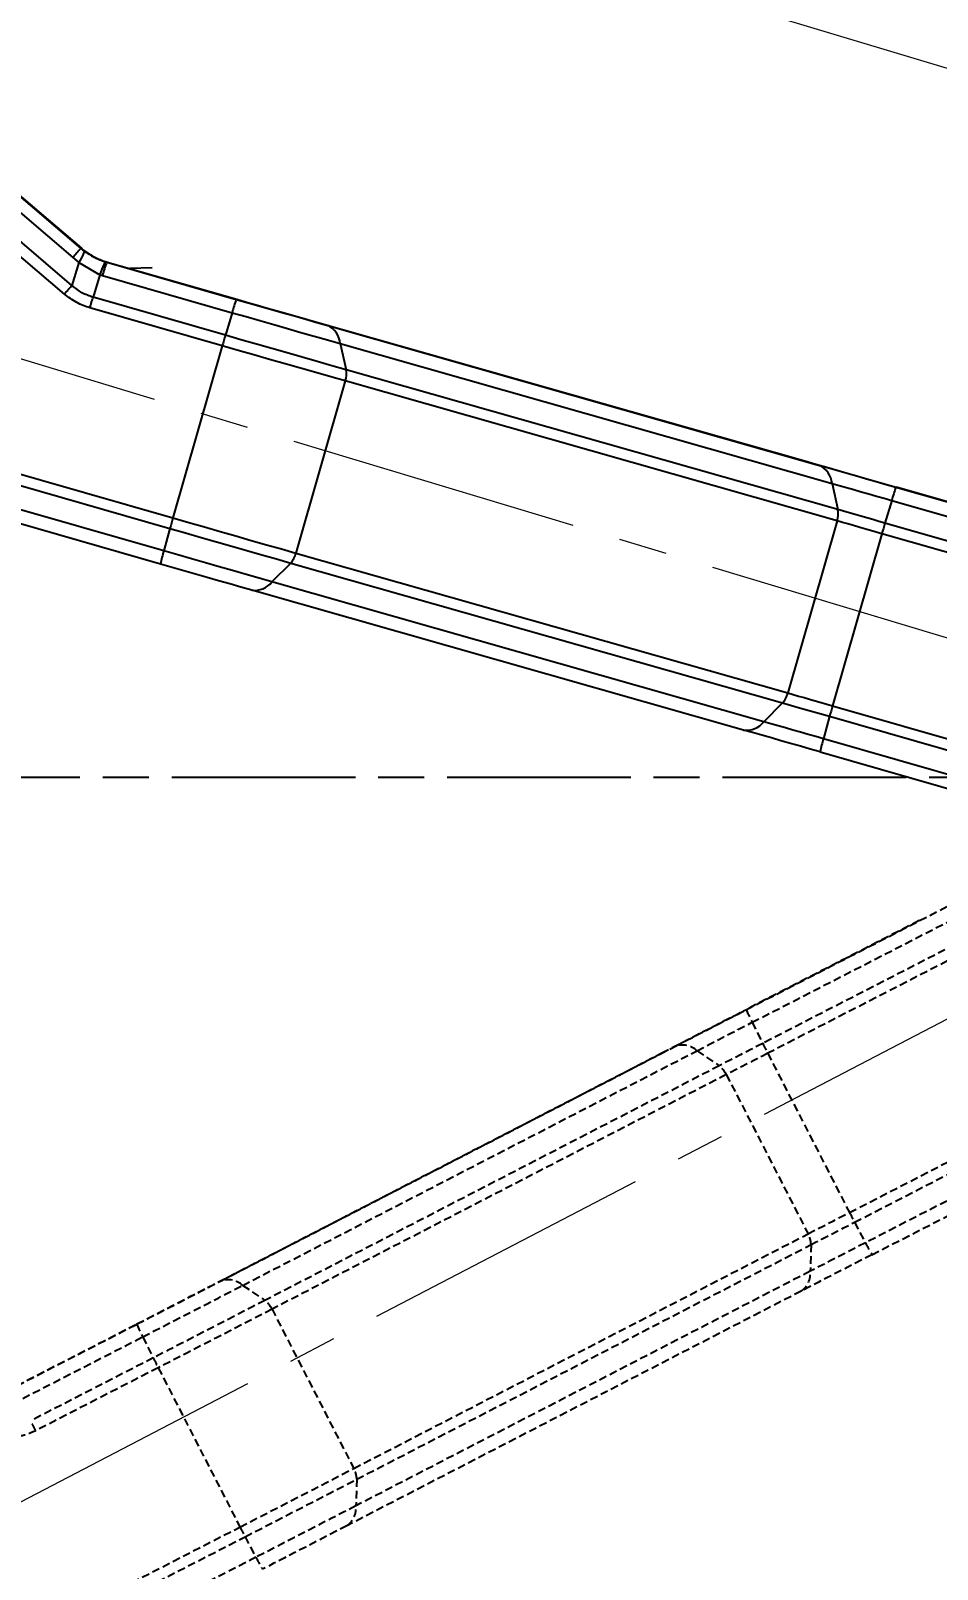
# Model space of a CAD drawing. Header units: millimetres. Extents: x 2028 to 4172, y 863 to 2379.
# Drawn here: x 3804 to 3863.2, y 1398.1 to 1498.6 of the extents above; entities that cross this region are included whole.
import ezdxf

# ---------------------------------------------------------------- set-up
doc = ezdxf.new("R2010")
doc.units = ezdxf.units.MM
for name, pattern in [('AM_ISO08W050', [18, 12, -1.5, 3, -1.5]), ('CENTER2', [28.575, 19.05, -3.175, 3.175, -3.175]), ('DASHED', [0.75, 0.5, -0.25])]:
    doc.linetypes.add(name, pattern=pattern)
for name, color, linetype, lineweight in [('AM_5', 3, 'Continuous', 25), ('AM_7', 4, 'AM_ISO08W050', 25), ('单点划线', 1, 'CENTER2', 13), ('标注', 3, 'Continuous', 13)]:
    doc.layers.add(name, color=color, linetype=linetype, lineweight=lineweight)
doc.styles.add('SLDTEXTSTYLE1', font='txt.shx', dxfattribs={"width": 0.7, "bigfont": 'gbcbig.shx'})
doc.dimstyles.new('SLDDIMSTYLE12$0', dxfattribs={"dimtxt": 12, "dimasz": 10, "dimexe": 0, "dimexo": 0.0625, "dimgap": 0.875, "dimtad": 1, "dimdec": 1, "dimlfac": 1.8, "dimrnd": 1e-09, "dimzin": 12, "dimdsep": 46, "dimtxsty": 'SLDTEXTSTYLE1', "dimcen": 0.09, "dimdle": 8.16, "dimclrd": 3, "dimclre": 3, "dimadec": 0, "dimazin": 3, "dimtfac": 1, "dimtdec": 1, "dimtofl": 0, "dimtmove": 0, "dimatfit": 3, "dimfxl": 0, "dimfrac": 2, "dimtolj": 1, "dimlwd": 5, "dimlwe": 5, "dimarcsym": 0})
doc.dimstyles.new('SLDDIMSTYLE12$2', dxfattribs={"dimtxt": 12, "dimasz": 10, "dimexe": 0, "dimexo": 0.0625, "dimgap": 0.875, "dimtad": 1, "dimdec": 1, "dimlfac": 1.8, "dimrnd": 1e-09, "dimzin": 12, "dimdsep": 46, "dimtxsty": 'SLDTEXTSTYLE1', "dimcen": 0.09, "dimdle": 8.16, "dimclrd": 3, "dimclre": 3, "dimadec": 0, "dimazin": 3, "dimtfac": 1, "dimtdec": 1, "dimtofl": 0, "dimtmove": 0, "dimatfit": 3, "dimfxl": 0, "dimfrac": 2, "dimtolj": 1, "dimlwd": 5, "dimlwe": 5, "dimarcsym": 0})

# ---------------------------------------------------------------- blocks, each defined once
blk = doc.blocks.new('*D63')
at = {"layer": 'Defpoints', "color": 0, "transparency": 16777216}
for p in [(3650.72, 1523.11), (3651.85, 1458.25), (3894.13, 1449.79), (3894.13, 1449.79), (3668.84, 1332.37)]:
    blk.add_point(p, dxfattribs=at)
at = {"layer": '标注', "color": 3, "linetype": 'Continuous', "lineweight": 5, "transparency": 16777216}
blk.add_arc((3894.13, 1449.79), 242.43, 165.602, 205.1646, dxfattribs=at)
at = {"layer": '标注', "color": 3, "transparency": 16777216}
for points in [[(3657.71, 1510.52), (3660.93, 1509.63), (3662.01, 1519.71)], [(3676.21, 1347.45), (3673.22, 1345.97), (3679.15, 1337.75)]]:
    blk.add_solid(points, dxfattribs=at)
at = {"layer": '标注', "color": 0, "transparency": 16777216, "insert": (3658.62, 1427.6), "char_height": 10, "attachment_point": 5, "rotation": 275.3833, "style": 'SLDTEXTSTYLE1'}
blk.add_mtext('\\A1;60%%D', dxfattribs=at)
blk = doc.blocks.new('*D73')
at = {"layer": 'AM_5', "color": 3, "linetype": 'Continuous', "lineweight": 5, "transparency": 16777216}
blk.add_arc((3893.92, 1449.8), 206.84, 165.9964, 177.2297, dxfattribs=at)
at = {"layer": 'AM_5', "color": 3, "transparency": 16777216}
for points in [[(3691.62, 1500.3), (3694.83, 1499.41), (3695.88, 1509.5)], [(3688.98, 1459.76), (3685.65, 1459.84), (3687.08, 1449.8)]]:
    blk.add_solid(points, dxfattribs=at)
at = {"layer": 'Defpoints', "color": 0, "transparency": 16777216}
for p in [(3650.72, 1523.11), (3691, 1489.92), (3671.11, 1449.8), (3894.02, 1449.77), (3897.17, 1449.8)]:
    blk.add_point(p, dxfattribs=at)
at = {"layer": 'AM_5', "color": 0, "transparency": 16777216, "insert": (3682.49, 1480.97), "char_height": 12, "attachment_point": 5, "rotation": 81.6131, "style": 'SLDTEXTSTYLE1'}
blk.add_mtext('\\A1;15%%D', dxfattribs=at)
blk = doc.blocks.new('*D50')
at = {"layer": 'AM_5', "color": 3, "linetype": 'Continuous', "lineweight": 5, "transparency": 16777216}
for p, q in [((3704.68, 1507.81), (3714.7, 1541.07)), ((3894.73, 1486.84), (3724.27, 1538.18))]:
    blk.add_line(p, q, dxfattribs=at)
at = {"layer": 'AM_5', "color": 3, "lineweight": 5, "transparency": 16777216}
blk.add_line((3894.03, 1449.83), (3904.31, 1483.96), dxfattribs=at)
at = {"layer": 'AM_5', "color": 3, "transparency": 16777216}
for points in [[(3724.75, 1539.78), (3723.79, 1536.59), (3714.7, 1541.07)], [(3895.22, 1488.44), (3894.25, 1485.24), (3904.31, 1483.96)]]:
    blk.add_solid(points, dxfattribs=at)
at = {"layer": 'Defpoints', "color": 0, "transparency": 16777216}
for p in [(3714.7, 1541.07), (3704.67, 1507.75), (3894.01, 1449.77)]:
    blk.add_point(p, dxfattribs=at)
at = {"layer": 'AM_5', "color": 0, "transparency": 16777216, "insert": (3809.66, 1519.64), "char_height": 12, "attachment_point": 5, "rotation": 343.2384, "style": 'SLDTEXTSTYLE1'}
blk.add_mtext('\\A1;225', dxfattribs=at)

msp = doc.modelspace()

# ---------------------------------------------------------------- linework, layer by layer
at = {"color": 7, "linetype": 'Continuous', "lineweight": 25}
for p, q in [((3710.985, 1495.344), (3813.051, 1466.074)), ((3711.18, 1496.035), (3813.246, 1466.766)), ((3812.428, 1463.749), (3709.757, 1493.191)), ((3812.649, 1464.608), (3709.978, 1494.051)), ((3802.256, 1488.629), (3807.234, 1484.383)), ((3802.282, 1488.635), (3807.26, 1484.389)), ((3801.723, 1488.027), (3806.7, 1483.782)), ((3806.644, 1481.96), (3801.277, 1486.538)), ((3806.158, 1481.393), (3800.79, 1485.972)), ((3807.234, 1484.383), (3807.26, 1484.389)), ((3807.26, 1484.389), (3807.457, 1484.23)), ((3807.095, 1483.464), (3806.644, 1481.96)), ((3806.7, 1483.782), (3807.095, 1483.464)), ((3807.095, 1483.464), (3808.465, 1482.663)), ((3808.939, 1483.486), (3808.851, 1483.513)), ((3808.851, 1483.513), (3808.938, 1483.487)), ((3808.915, 1483.482), (3808.938, 1483.487)), ((3808.915, 1483.482), (3817.389, 1481.051)), ((3808.938, 1483.487), (3817.413, 1481.056)), ((3811.887, 1483.112), (3810.432, 1483.058)), ((3808.465, 1482.663), (3808.023, 1481.186)), ((3808.465, 1482.663), (3808.64, 1482.611)), ((3808.64, 1482.611), (3817.114, 1480.18)), ((3816.672, 1478.705), (3808.023, 1481.186)), ((3816.47, 1478.012), (3807.821, 1480.493)), ((3817.114, 1480.18), (3816.672, 1478.705)), ((3822.411, 1479.629), (3854.559, 1470.487)), ((3823.362, 1479.345), (3855.51, 1470.203)), ((3824.184, 1478.161), (3824.571, 1476.449)), ((3824.184, 1478.161), (3856.332, 1469.019)), ((3816.47, 1478.012), (3813.246, 1466.766)), ((3856.719, 1467.307), (3824.571, 1476.449)), ((3824.515, 1475.715), (3821.291, 1464.468)), ((3856.663, 1466.573), (3824.515, 1475.715)), ((3856.332, 1469.019), (3856.719, 1467.307)), ((3860.508, 1468.776), (3879.543, 1463.317)), ((3872.741, 1465.28), (3860.531, 1468.781)), ((3860.233, 1467.905), (3859.791, 1466.43)), ((3860.233, 1467.905), (3880.402, 1462.121)), ((3813.051, 1466.074), (3812.649, 1464.608)), ((3856.663, 1466.573), (3853.439, 1455.326)), ((3881.517, 1460.2), (3859.791, 1466.43)), ((3859.589, 1465.737), (3856.364, 1454.49)), ((3876.616, 1460.854), (3859.589, 1465.737)), ((3821.291, 1464.468), (3853.439, 1455.326)), ((3820.949, 1463.818), (3819.719, 1462.589)), ((3820.949, 1463.818), (3853.097, 1454.676)), ((3850.549, 1452.901), (3818.401, 1462.043)), ((3851.867, 1453.447), (3819.719, 1462.589)), ((3853.097, 1454.676), (3851.867, 1453.447)), ((3856.364, 1454.49), (3873.391, 1449.608)), ((3856.169, 1453.799), (3855.768, 1452.333)), ((3856.169, 1453.799), (3877.896, 1447.569)), ((3875.937, 1446.549), (3855.768, 1452.333)), ((3855.546, 1451.473), (3874.593, 1446.011))]:
    msp.add_line(p, q, dxfattribs=at)
at = {"color": 7, "linetype": 'DASHED', "lineweight": 25}
for p, q in [((3850.717, 1434.623), (3868.333, 1443.669)), ((3851.112, 1433.8), (3868.589, 1442.774)), ((3869.048, 1441.279), (3851.799, 1432.422)), ((3862.03, 1440.445), (3850.731, 1434.643)), ((3867.884, 1439.87), (3852.126, 1431.778)), ((3851.112, 1433.8), (3851.799, 1432.422)), ((3816.398, 1416.911), (3846.096, 1432.244)), ((3817.808, 1416.61), (3847.506, 1431.943)), ((3847.506, 1431.943), (3848.959, 1430.96)), ((3815.51, 1416.467), (3845.208, 1431.8)), ((3848.959, 1430.96), (3819.261, 1415.627)), ((3852.126, 1431.778), (3857.471, 1421.371)), ((3849.421, 1430.386), (3819.723, 1415.053)), ((3849.421, 1430.386), (3854.766, 1419.978)), ((3857.802, 1420.733), (3876.271, 1430.217)), ((3857.471, 1421.371), (3873.228, 1429.462)), ((3877.178, 1428.974), (3858.513, 1419.389)), ((3858.939, 1418.611), (3876.566, 1427.662)), ((3825.068, 1404.645), (3854.766, 1419.978)), ((3857.802, 1420.733), (3858.513, 1419.389)), ((3825.264, 1403.938), (3854.962, 1419.271)), ((3854.962, 1419.271), (3854.906, 1417.533)), ((3854.906, 1417.533), (3825.208, 1402.2)), ((3817.808, 1416.61), (3819.261, 1415.627)), ((3854.318, 1416.232), (3824.62, 1400.899)), ((3819.723, 1415.053), (3825.068, 1404.645)), ((3803.032, 1410.041), (3810.875, 1414.068)), ((3803.046, 1410.061), (3810.889, 1414.088)), ((3803.428, 1409.218), (3811.271, 1413.245)), ((3811.271, 1413.245), (3811.958, 1411.867)), ((3811.958, 1411.867), (3803.953, 1407.757)), ((3812.285, 1411.224), (3804.28, 1407.113)), ((3812.285, 1411.224), (3817.629, 1400.816)), ((3825.264, 1403.938), (3825.208, 1402.2)), ((3723.174, 1352.315), (3817.629, 1400.816)), ((3723.505, 1351.677), (3817.96, 1400.178)), ((3817.96, 1400.178), (3818.671, 1398.834)), ((3818.671, 1398.834), (3723.656, 1350.046))]:
    msp.add_line(p, q, dxfattribs=at)
at = {"color": 7, "linetype": 'Continuous', "lineweight": 25, "flags": 128}
for points in [[(3817.114, 1480.18), (3818.024, 1479.92), (3818.932, 1479.66), (3819.835, 1479.401), (3820.73, 1479.145), (3821.616, 1478.893), (3822.488, 1478.644), (3823.345, 1478.4), (3824.184, 1478.161)], [(3817.389, 1481.051), (3818.158, 1480.831), (3818.925, 1480.611), (3819.688, 1480.393), (3820.444, 1480.177), (3821.192, 1479.963), (3821.929, 1479.753), (3822.653, 1479.547), (3823.362, 1479.345)], [(3817.413, 1481.056), (3818.056, 1480.872), (3818.698, 1480.688), (3819.336, 1480.506), (3819.969, 1480.325), (3820.595, 1480.146), (3821.212, 1479.97), (3821.818, 1479.798), (3822.411, 1479.629)], [(3824.571, 1476.449), (3823.634, 1476.716), (3822.676, 1476.989), (3821.701, 1477.267), (3820.712, 1477.549), (3819.712, 1477.835), (3818.703, 1478.123), (3817.689, 1478.414), (3816.672, 1478.705)], [(3824.515, 1475.715), (3823.56, 1475.986), (3822.585, 1476.264), (3821.593, 1476.547), (3820.585, 1476.835), (3819.566, 1477.126), (3818.539, 1477.42), (3817.506, 1477.716), (3816.47, 1478.012)], [(3854.559, 1470.487), (3855.268, 1470.285), (3855.992, 1470.079), (3856.729, 1469.869), (3857.476, 1469.656), (3858.233, 1469.439), (3858.996, 1469.221), (3859.763, 1469.002), (3860.531, 1468.781)], [(3855.51, 1470.203), (3856.103, 1470.035), (3856.709, 1469.862), (3857.326, 1469.686), (3857.951, 1469.508), (3858.584, 1469.327), (3859.223, 1469.144), (3859.864, 1468.96), (3860.508, 1468.776)], [(3856.332, 1469.019), (3856.795, 1468.887), (3857.268, 1468.753), (3857.749, 1468.616), (3858.238, 1468.476), (3858.732, 1468.335), (3859.23, 1468.192), (3859.731, 1468.049), (3860.233, 1467.905)], [(3859.791, 1466.43), (3859.395, 1466.543), (3859.001, 1466.656), (3858.609, 1466.769), (3858.22, 1466.88), (3857.835, 1466.99), (3857.456, 1467.098), (3857.084, 1467.204), (3856.719, 1467.307)], [(3813.051, 1466.074), (3814.068, 1465.783), (3815.082, 1465.493), (3816.091, 1465.204), (3817.091, 1464.918), (3818.08, 1464.636), (3819.055, 1464.358), (3820.012, 1464.085), (3820.949, 1463.818)], [(3813.246, 1466.766), (3814.281, 1466.469), (3815.314, 1466.173), (3816.342, 1465.879), (3817.361, 1465.588), (3818.368, 1465.3), (3819.361, 1465.017), (3820.336, 1464.74), (3821.291, 1464.468)], [(3859.589, 1465.737), (3859.212, 1465.845), (3858.836, 1465.953), (3858.463, 1466.06), (3858.092, 1466.165), (3857.726, 1466.27), (3857.365, 1466.373), (3857.01, 1466.474), (3856.663, 1466.573)], [(3819.719, 1462.589), (3818.88, 1462.827), (3818.023, 1463.072), (3817.151, 1463.32), (3816.266, 1463.573), (3815.37, 1463.829), (3814.467, 1464.087), (3813.559, 1464.347), (3812.649, 1464.608)], [(3818.401, 1462.043), (3817.692, 1462.244), (3816.968, 1462.451), (3816.231, 1462.661), (3815.483, 1462.874), (3814.727, 1463.09), (3813.964, 1463.309), (3813.197, 1463.528), (3812.428, 1463.749)], [(3853.439, 1455.326), (3853.786, 1455.227), (3854.14, 1455.126), (3854.501, 1455.023), (3854.868, 1454.919), (3855.238, 1454.813), (3855.612, 1454.706), (3855.987, 1454.598), (3856.364, 1454.49)], [(3853.097, 1454.676), (3853.462, 1454.573), (3853.834, 1454.467), (3854.213, 1454.359), (3854.598, 1454.249), (3854.987, 1454.138), (3855.379, 1454.025), (3855.774, 1453.912), (3856.169, 1453.799)], [(3855.768, 1452.333), (3855.266, 1452.477), (3854.765, 1452.62), (3854.267, 1452.763), (3853.773, 1452.904), (3853.284, 1453.043), (3852.803, 1453.18), (3852.33, 1453.315), (3851.867, 1453.447)], [(3855.546, 1451.473), (3854.903, 1451.658), (3854.262, 1451.842), (3853.623, 1452.024), (3852.99, 1452.205), (3852.365, 1452.384), (3851.748, 1452.56), (3851.142, 1452.732), (3850.549, 1452.901)]]:
    msp.add_lwpolyline(points, dxfattribs=at)
at = {"color": 7, "linetype": 'DASHED', "lineweight": 25, "flags": 128}
for points in [[(3845.208, 1431.8), (3845.863, 1432.138), (3846.532, 1432.483), (3847.213, 1432.834), (3847.905, 1433.19), (3848.604, 1433.55), (3849.31, 1433.913), (3850.019, 1434.278), (3850.731, 1434.643)], [(3846.096, 1432.244), (3846.644, 1432.527), (3847.204, 1432.816), (3847.774, 1433.109), (3848.352, 1433.407), (3848.937, 1433.709), (3849.528, 1434.012), (3850.122, 1434.317), (3850.717, 1434.623)], [(3847.506, 1431.943), (3847.933, 1432.164), (3848.37, 1432.389), (3848.815, 1432.619), (3849.267, 1432.851), (3849.724, 1433.086), (3850.184, 1433.323), (3850.648, 1433.561), (3851.112, 1433.8)], [(3851.799, 1432.422), (3851.434, 1432.234), (3851.069, 1432.046), (3850.706, 1431.86), (3850.346, 1431.675), (3849.99, 1431.492), (3849.64, 1431.311), (3849.296, 1431.134), (3848.959, 1430.96)], [(3852.126, 1431.778), (3851.778, 1431.599), (3851.43, 1431.421), (3851.085, 1431.243), (3850.742, 1431.067), (3850.403, 1430.892), (3850.07, 1430.72), (3849.742, 1430.551), (3849.421, 1430.386)], [(3854.766, 1419.978), (3855.087, 1420.144), (3855.415, 1420.313), (3855.748, 1420.485), (3856.087, 1420.659), (3856.429, 1420.835), (3856.775, 1421.013), (3857.123, 1421.192), (3857.471, 1421.371)], [(3854.962, 1419.271), (3855.299, 1419.445), (3855.643, 1419.622), (3855.993, 1419.803), (3856.349, 1419.986), (3856.708, 1420.171), (3857.071, 1420.358), (3857.436, 1420.545), (3857.802, 1420.733)], [(3858.513, 1419.389), (3858.048, 1419.151), (3857.585, 1418.913), (3857.124, 1418.676), (3856.667, 1418.44), (3856.216, 1418.208), (3855.771, 1417.979), (3855.334, 1417.753), (3854.906, 1417.533)], [(3858.939, 1418.611), (3858.344, 1418.306), (3857.751, 1418), (3857.16, 1417.697), (3856.575, 1417.396), (3855.996, 1417.098), (3855.426, 1416.804), (3854.866, 1416.515), (3854.318, 1416.232)], [(3810.875, 1414.068), (3811.586, 1414.434), (3812.296, 1414.798), (3813.002, 1415.161), (3813.701, 1415.521), (3814.392, 1415.877), (3815.074, 1416.228), (3815.743, 1416.573), (3816.398, 1416.911)], [(3810.889, 1414.088), (3811.484, 1414.394), (3812.078, 1414.699), (3812.668, 1415.003), (3813.254, 1415.304), (3813.832, 1415.602), (3814.402, 1415.896), (3814.962, 1416.184), (3815.51, 1416.467)], [(3811.271, 1413.245), (3812.113, 1413.678), (3812.953, 1414.109), (3813.788, 1414.539), (3814.616, 1414.965), (3815.434, 1415.386), (3816.24, 1415.802), (3817.032, 1416.21), (3817.808, 1416.61)], [(3819.261, 1415.627), (3818.395, 1415.18), (3817.51, 1414.724), (3816.609, 1414.259), (3815.695, 1413.788), (3814.77, 1413.312), (3813.837, 1412.833), (3812.899, 1412.35), (3811.958, 1411.867)], [(3819.723, 1415.053), (3818.841, 1414.598), (3817.94, 1414.133), (3817.022, 1413.66), (3816.091, 1413.181), (3815.149, 1412.696), (3814.198, 1412.207), (3813.243, 1411.716), (3812.285, 1411.224)], [(3817.629, 1400.816), (3818.587, 1401.308), (3819.543, 1401.799), (3820.494, 1402.288), (3821.436, 1402.773), (3822.367, 1403.252), (3823.285, 1403.725), (3824.186, 1404.19), (3825.068, 1404.645)], [(3817.96, 1400.178), (3818.901, 1400.662), (3819.839, 1401.144), (3820.772, 1401.624), (3821.698, 1402.1), (3822.612, 1402.571), (3823.513, 1403.035), (3824.398, 1403.491), (3825.264, 1403.938)], [(3825.208, 1402.2), (3824.433, 1401.8), (3823.641, 1401.391), (3822.834, 1400.976), (3822.016, 1400.554), (3821.188, 1400.128), (3820.353, 1399.699), (3819.513, 1399.267), (3818.671, 1398.834)], [(3824.62, 1400.899), (3823.965, 1400.562), (3823.296, 1400.216), (3822.615, 1399.865), (3821.924, 1399.509), (3821.224, 1399.149), (3820.519, 1398.786), (3819.809, 1398.422), (3819.098, 1398.056)]]:
    msp.add_lwpolyline(points, dxfattribs=at)
at = {"color": 7, "linetype": 'Continuous', "lineweight": 25}
for centre, radius, start, end in [((3818.936, 1473.464), 16.006, 136.98231, 139.86093), ((3821.181, 1479.131), 13.015, 160.47233, 164.49361), ((3829.656, 1476.701), 13.015, 160.47233, 164.49361), ((3822.735, 1478.032), 1.455, 5.07762, 64.46165), ((3881.024, 1459.567), 67.137, 163.43713, 164.05307), ((3823.011, 1476.198), 1.58, 342.17658, 9.14397), ((3854.883, 1468.89), 1.455, 5.07766, 64.46203), ((3872.773, 1464.426), 13.015, 160.47228, 164.49364), ((3855.159, 1467.056), 1.58, 342.17656, 9.14413), ((3876.808, 1448.476), 66.141, 163.94748, 164.56969), ((3924.141, 1447.292), 67.136, 163.43713, 164.05307), ((3823.913, 1461.25), 11.754, 163.40044, 167.7271), ((3819.778, 1464.848), 1.56, 318.69224, 345.8928), ((3818.592, 1463.445), 1.416, 262.23993, 322.75953), ((3851.926, 1455.706), 1.56, 318.69201, 345.89284), ((3919.926, 1436.201), 66.141, 163.94748, 164.5697), ((3850.74, 1454.304), 1.416, 262.23993, 322.75953), ((3867.031, 1448.975), 11.754, 163.40041, 167.72716)]:
    msp.add_arc(centre, radius, start, end, dxfattribs=at)
at = {"color": 7, "linetype": 'DASHED', "lineweight": 25}
for centre, radius, start, end in [((3862.638, 1439.845), 13.015, 203.65312, 207.67448), ((3846.537, 1430.857), 1.455, 48.2585, 107.64287), ((3911.82, 1462.502), 67.136, 206.61797, 207.23391), ((3847.994, 1429.709), 1.58, 25.3574, 52.32497), ((3916.335, 1451.53), 66.141, 207.12832, 207.75054), ((3853.403, 1419.22), 1.56, 1.87285, 29.07368), ((3869.024, 1424.649), 11.754, 206.58125, 210.908), ((3816.839, 1415.525), 1.455, 48.25846, 107.64249), ((3853.498, 1417.386), 1.416, 305.42077, 5.94037), ((3818.296, 1414.376), 1.58, 25.35742, 52.32481), ((3822.797, 1419.29), 13.015, 203.65317, 207.67445), ((3871.979, 1441.947), 67.137, 206.61798, 207.23391), ((3823.704, 1403.887), 1.56, 1.87308, 29.07364), ((3823.8, 1402.053), 1.416, 305.42077, 5.94037), ((3876.494, 1430.975), 66.141, 207.12832, 207.75053), ((3829.183, 1404.094), 11.754, 206.58128, 210.90794)]:
    msp.add_arc(centre, radius, start, end, dxfattribs=at)
at = {"color": 7, "linetype": 'Continuous', "lineweight": 25}
for points, knots in [([(3807.431, 1484.224), (3807.435, 1484.173), (3807.443, 1484.07), (3807.211, 1483.666), (3807.095, 1483.464)], [0, 0, 0, 0, 0.5008043, 1, 1, 1, 1]), ([(3807.234, 1484.383), (3807.27, 1484.353), (3807.335, 1484.298), (3807.401, 1484.247), (3807.431, 1484.224)], [0, 0, 0, 0, 0.5576718, 1, 1, 1, 1]), ([(3807.431, 1484.224), (3807.651, 1484.073), (3808.083, 1483.774), (3808.582, 1483.595), (3808.827, 1483.508)], [0, 0, 0, 0, 0.5083155, 1, 1, 1, 1]), ([(3807.457, 1484.23), (3807.676, 1484.078), (3808.107, 1483.779), (3808.606, 1483.6), (3808.851, 1483.513)], [0, 0, 0, 0, 0.50800634, 1, 1, 1, 1]), ([(3808.827, 1483.508), (3808.798, 1483.472), (3808.739, 1483.4), (3808.557, 1482.908), (3808.465, 1482.663)], [0, 0, 0, 0, 0.5, 1, 1, 1, 1]), ([(3808.827, 1483.508), (3808.844, 1483.503), (3808.873, 1483.494), (3808.902, 1483.485), (3808.915, 1483.482)], [0, 0, 0, 0, 0.5601455, 1, 1, 1, 1]), ([(3807.821, 1480.493), (3807.525, 1480.596), (3806.922, 1480.806), (3806.416, 1481.195), (3806.158, 1481.393)], [0, 0, 0, 0, 0.4902935, 1, 1, 1, 1]), ([(3808.023, 1481.186), (3807.775, 1481.274), (3807.271, 1481.452), (3806.855, 1481.789), (3806.644, 1481.96)], [0, 0, 0, 0, 0.4914989, 1, 1, 1, 1])]:
    msp.add_open_spline(points, degree=3, knots=knots, dxfattribs=at)
for points in [[(3806.158, 1481.393), (3806.205, 1481.449), (3806.3, 1481.56), (3806.434, 1481.716), (3806.554, 1481.856), (3806.614, 1481.925), (3806.644, 1481.96)], [(3807.821, 1480.493), (3807.84, 1480.56), (3807.878, 1480.694), (3807.933, 1480.883), (3807.984, 1481.054), (3808.01, 1481.142), (3808.023, 1481.186)]]:
    msp.add_open_spline(points, degree=3, dxfattribs=at)
at = {"color": 7, "linetype": 'DASHED', "lineweight": 25}
msp.add_open_spline([(3804.28, 1407.113), (3804.248, 1407.175), (3804.185, 1407.299), (3804.095, 1407.475), (3804.014, 1407.634), (3803.973, 1407.716), (3803.953, 1407.757)], degree=3, dxfattribs=at)
msp.add_open_spline([(3804.28, 1407.113), (3803.994, 1406.986), (3803.41, 1406.727), (3802.775, 1406.664), (3802.451, 1406.632)], degree=3, knots=[0, 0, 0, 0, 0.4902935, 1, 1, 1, 1], dxfattribs=at)
at = {"layer": 'AM_7'}
msp.add_line((3897.171, 1449.802), (3671.107, 1449.802), dxfattribs=at)
at = {"layer": '单点划线'}
for q in [(3650.717, 1523.108), (3668.841, 1332.375)]:
    msp.add_line((3894.132, 1449.794), q, dxfattribs=at)

# ---------------------------------------------------------------- dimensions: what is measured, and where the dimension line sits
at = {"layer": 'AM_5'}
dim = msp.add_linear_dim(base=(3714.698, 1541.065), p1=(3894.013, 1449.769), p2=(3704.665, 1507.753), angle=163.23837, text='225', dimstyle='SLDDIMSTYLE12$0', override={"dimlfac": 1, "dimpost": ''}, dxfattribs=at)
dim.commit()
dim.dimension.update_dxf_attribs({"geometry": '*D50', "text_midpoint": (3807.682, 1513.059), "dimtype": 160})
dim = msp.add_angular_dim_2l(base=(3691.003, 1489.916), line1=((3894.023, 1449.77), (3650.717, 1523.108)), line2=((3897.171, 1449.802), (3671.107, 1449.802)), text='15%%D', dimstyle='SLDDIMSTYLE12$2', override={"dimlfac": 1}, dxfattribs=at)
dim.commit()
dim.dimension.update_dxf_attribs({"geometry": '*D73', "text_midpoint": (3682.486, 1480.974)})
at = {"layer": '标注'}
dim = msp.add_angular_dim_2l(base=(3651.853, 1458.248), line1=((3894.132, 1449.794), (3650.717, 1523.108)), line2=((3894.132, 1449.794), (3668.841, 1332.375)), text='60%%D', dimstyle='SLDDIMSTYLE12$2', override={"dimtxt": 10, "dimadec": 3, "dimtdec": 3, "dimtzin": 0}, dxfattribs=at)
dim.commit()
dim.dimension.update_dxf_attribs({"geometry": '*D63', "text_midpoint": (3658.624, 1427.602)})

doc.saveas('drawing.dxf')
